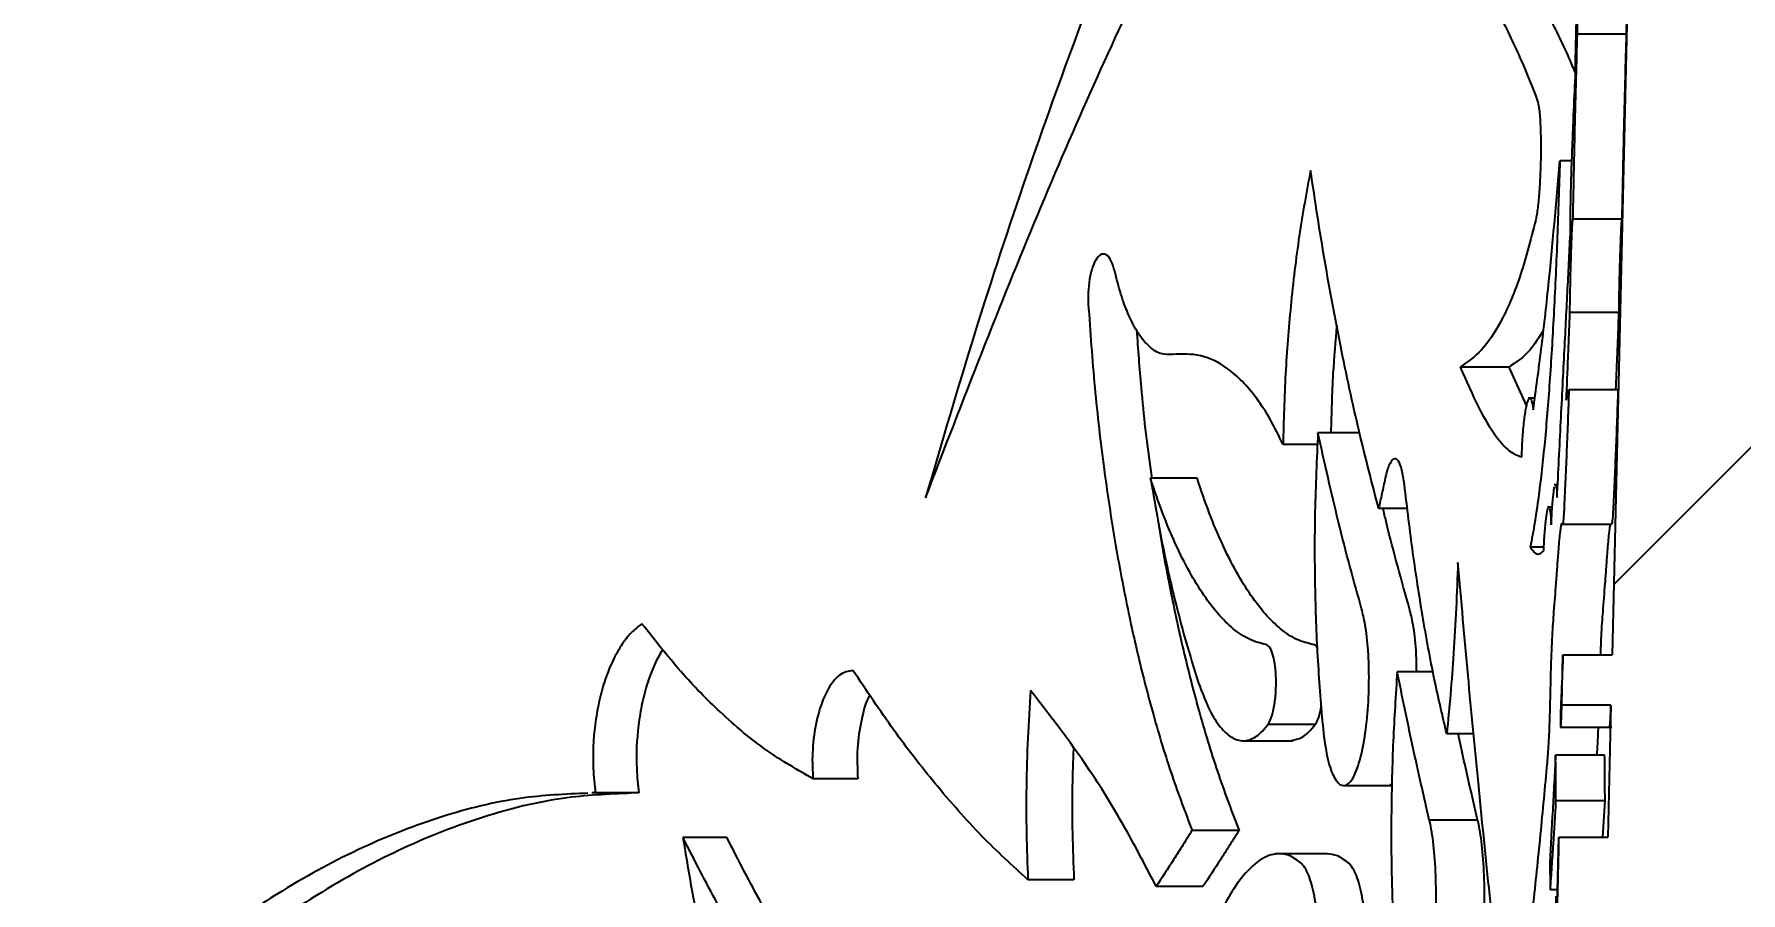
# Model space of a CAD drawing. Header units: millimetres. Extents: x 8 to 871, y 8 to 585.
# Drawn here: x 381.92 to 388.88, y 292.81 to 296.31 of the extents above; entities that cross this region are included whole.
import ezdxf

# ---------------------------------------------------------------- set-up
doc = ezdxf.new("R2010")
doc.units = ezdxf.units.MM
doc.layers.add('DIMENSIONS', color=2, linetype='Continuous')
doc.layers.add('HATCH', color=3, linetype='Continuous')
doc.layers.add('OUTLINE', color=7, linetype='Continuous', lineweight=25)
doc.styles.add('SLDTEXTSTYLE0', font='TXT', dxfattribs={"width": 0.75})
doc.dimstyles.new('SLDDIMSTYLE3', dxfattribs={"dimtxt": 3.5, "dimasz": 2, "dimexe": 0, "dimexo": 0.0625, "dimgap": 0.875, "dimtad": 1, "dimrnd": 1e-09, "dimzin": 12, "dimdsep": 46, "dimtxsty": 'SLDTEXTSTYLE0', "dimsah": 1, "dimcen": 0.09, "dimadec": 0, "dimazin": 3, "dimtol": 1, "dimtp": 0.05, "dimtm": 0.05, "dimtfac": 1, "dimtofl": 0, "dimtmove": 0, "dimatfit": 3, "dimfxl": 0, "dimfrac": 2, "dimtolj": 1, "dimarcsym": 0})

# ---------------------------------------------------------------- blocks, each defined once
blk = doc.blocks.new('_D_31')
at = {"layer": 'DIMENSIONS'}
for p, q in [((435.5892, 429.8334), (473.7014, 429.8334)), ((471.7014, 429.8334), (471.7014, 187.3352)), ((387.9338, 187.3352), (473.7014, 187.3352))]:
    blk.add_line(p, q, dxfattribs=at)
for points in [[(471.7014, 429.8334), (471.2014, 427.8334), (472.2014, 427.8334)], [(471.7014, 187.3352), (472.2014, 189.3352), (471.2014, 189.3352)]]:
    blk.add_solid(points, dxfattribs=at)
at = {"layer": 'DIMENSIONS', "attachment_point": 1, "rotation": 90, "style": 'SLDTEXTSTYLE0'}
for s, insert, char_height in [('±0,05', (468.2017, 311.0883), 2.5), ('242,5', (467.1897, 298.1605), 3.5)]:
    blk.add_mtext(s, dxfattribs=dict(at, insert=insert, char_height=char_height))

msp = doc.modelspace()

# ---------------------------------------------------------------- hatches: boundary and pattern name
at = {"layer": 'HATCH'}
h = msp.add_hatch(dxfattribs=at)
h.set_pattern_fill('ANSI31', color=256, angle=3e-322, style=0)
edge = h.paths.add_edge_path(flags=0)
edge.add_line((388.32693, 292.58989), (388.31504, 292.07704))
edge.add_line((388.31504, 292.07704), (388.11499, 292.07704))
edge.add_line((388.11499, 292.07704), (388.09674, 291.28966))
edge.add_spline(control_points=[(388.09674, 291.28966), (388.16342, 291.28966), (388.2301, 291.28966), (388.29679, 291.28966)], knot_values=[0.0000271, 0.0000271, 0.0000271, 0.0000271, 0.0002272, 0.0002272, 0.0002272, 0.0002272], weights=[1, 1, 1, 1], degree=3, periodic=0)
edge.add_line((388.29679, 291.28966), (388.20941, 287.51979))
edge.add_spline(control_points=[(388.20941, 287.51979), (388.14272, 287.51979), (388.07604, 287.51979), (388.00935, 287.51979)], knot_values=[0.0000634, 0.0000634, 0.0000634, 0.0000634, 0.0002635, 0.0002635, 0.0002635, 0.0002635], weights=[1, 1, 1, 1], degree=3, periodic=0)
edge.add_line((388.00935, 287.51979), (387.8951, 282.59093))
edge.add_spline(control_points=[(387.8951, 282.59093), (387.96179, 282.59093), (388.02847, 282.59093), (388.09516, 282.59093)], knot_values=[0.0000035, 0.0000035, 0.0000035, 0.0000035, 0.0002035, 0.0002035, 0.0002035, 0.0002035], weights=[1, 1, 1, 1], degree=3, periodic=0)
edge.add_line((388.09516, 282.59093), (388.01693, 279.21584))
edge.add_spline(control_points=[(388.01693, 279.21584), (387.95024, 279.21584), (387.88356, 279.21584), (387.81687, 279.21584)], knot_values=[0.0000781, 0.0000781, 0.0000781, 0.0000781, 0.0002781, 0.0002781, 0.0002781, 0.0002781], weights=[1, 1, 1, 1], degree=3, periodic=0)
edge.add_line((387.81687, 279.21584), (387.74802, 276.24542))
edge.add_line((387.74802, 276.24542), (387.94807, 276.24542))
edge.add_line((387.94807, 276.24542), (387.90636, 274.44593))
edge.add_line((387.90636, 274.44593), (387.70631, 274.44593))
edge.add_line((387.70631, 274.44593), (386.33384, 215.2352))
edge.add_arc((396.33118, 215.00347), 10.00003, 178.672157, 196.096265)
edge.add_line((386.72318, 212.23094), (387.94978, 207.98024))
edge.add_arc((368.73384, 202.4352), 20, 0, 16.096265, ccw=False)
edge.add_line((388.73384, 202.4352), (388.73384, 196.6352))
edge.add_arc((363.80884, 196.6352), 24.925, 338.091875, 360, ccw=False)
edge.add_line((386.93384, 187.3352), (398.95884, 182.95846))
edge.add_line((398.95884, 182.95846), (398.95884, 329.8218))
edge.add_line((398.95884, 329.8218), (398.42307, 332.57812))
edge.add_line((398.42307, 332.57812), (388.34086, 330.53898))
edge.add_arc((366.03384, 326.33342), 22.7, 0, 10.676699, ccw=False)
edge.add_line((388.73384, 326.33342), (388.73384, 318.83342))
edge.add_arc((383.73384, 318.83342), 5, 358.672157, 360, ccw=False)
edge.add_line((388.7325, 318.71755), (388.38532, 303.7398))
edge.add_line((388.38532, 303.7398), (388.58538, 303.7398))
edge.add_line((388.58538, 303.7398), (388.56448, 302.83817))
edge.add_line((388.56448, 302.83817), (388.36442, 302.83817))
edge.add_line((388.36442, 302.83817), (388.33309, 301.48648))
edge.add_spline(control_points=[(388.33309, 301.48648), (388.39978, 301.48648), (388.46646, 301.48648), (388.53314, 301.48648)], knot_values=[0.0000322, 0.0000322, 0.0000322, 0.0000322, 0.0002323, 0.0002323, 0.0002323, 0.0002323], weights=[1, 1, 1, 1], degree=3, periodic=0)
edge.add_line((388.53314, 301.48648), (388.35458, 293.78268))
edge.add_line((388.35458, 293.78268), (388.15452, 293.78268))
edge.add_line((388.15452, 293.78268), (388.14975, 293.57667))
edge.add_line((388.14975, 293.57667), (388.3498, 293.57667))
edge.add_line((388.3498, 293.57667), (388.33735, 293.03935))
edge.add_spline(control_points=[(388.33735, 293.03935), (388.27066, 293.03935), (388.20398, 293.03935), (388.13729, 293.03935)], knot_values=[0.0000086, 0.0000086, 0.0000086, 0.0000086, 0.0002086, 0.0002086, 0.0002086, 0.0002086], weights=[1, 1, 1, 1], degree=3, periodic=0)
edge.add_line((388.13729, 293.03935), (388.12687, 292.58989))
edge.add_line((388.12687, 292.58989), (388.32693, 292.58989))

# ---------------------------------------------------------------- linework, layer by layer
at = {"layer": 'OUTLINE'}
for p, q in [((388.53315, 301.48648), (388.35457, 293.78268)), ((388.4121, 296.3117), (388.21205, 296.3117)), ((388.19087, 295.79497), (388.14164, 295.79497)), ((388.19415, 295.55726), (388.19346, 295.55849)), ((388.39419, 295.55726), (388.19415, 295.55726)), ((388.39419, 295.55726), (388.39344, 295.55652)), ((388.38132, 295.17688), (388.1813, 295.17688)), ((387.93334, 294.95512), (387.73591, 294.95512)), ((387.93334, 294.95512), (388.00596, 294.79636)), ((388.03961, 294.82778), (388.01329, 294.82778)), ((388.37848, 294.86292), (388.17843, 294.86292)), ((387.3255, 294.68698), (387.15606, 294.68698)), ((387.15425, 294.63915), (387.01382, 294.63915)), ((386.66357, 294.50192), (386.47352, 294.50192)), ((388.13289, 294.47454), (388.11892, 294.47454)), ((387.52046, 294.37891), (387.4033, 294.37891)), ((388.11056, 294.38406), (388.09151, 294.38406)), ((388.15183, 294.31664), (388.14913, 294.31721)), ((388.15187, 294.31474), (388.35313, 294.31474)), ((388.3518, 294.31664), (388.34908, 294.31727)), ((388.0711, 294.2218), (388.02073, 294.2218)), ((388.14975, 293.57667), (388.15452, 293.78268)), ((388.15452, 293.78268), (388.35457, 293.78268)), ((387.62476, 293.71364), (387.47891, 293.71364)), ((388.3498, 293.57667), (388.14975, 293.57667)), ((388.3498, 293.57667), (388.33735, 293.03935)), ((387.14507, 293.4982), (386.95206, 293.4982)), ((386.85469, 293.43233), (387.05479, 293.43233)), ((387.79052, 293.46038), (387.68064, 293.46038)), ((388.14376, 293.48769), (388.35313, 293.48769)), ((388.32435, 293.3741), (388.12442, 293.3741)), ((384.21142, 293.22071), (384.19749, 293.21966)), ((384.38831, 293.22071), (384.21142, 293.22071)), ((384.38831, 293.22071), (384.37429, 293.21965)), ((385.28107, 293.27744), (385.09897, 293.27744)), ((387.25948, 293.24951), (387.45573, 293.24951)), ((387.44975, 293.25364), (387.45565, 293.25517)), ((388.32592, 293.18728), (388.12596, 293.18728)), ((388.31708, 293.03935), (388.32592, 293.18728)), ((387.80679, 293.10886), (387.60985, 293.10886)), ((384.74766, 293.03809), (384.56865, 293.03809)), ((386.83444, 293.06693), (386.6432, 293.06693)), ((388.12687, 292.58989), (388.13729, 293.03935)), ((388.13729, 293.03935), (388.13688, 293.02303)), ((388.13729, 293.03935), (388.33735, 293.03935)), ((387.19326, 292.97186), (386.9986, 292.97186)), ((386.16172, 292.86606), (385.97439, 292.86606)), ((386.68748, 292.83825), (386.49707, 292.83825)), ((388.13219, 292.82538), (388.10316, 292.82538))]:
    msp.add_line(p, q, dxfattribs=at)
for points, knots in [([(385.55721, 294.4223), (385.63354, 294.62047), (385.78621, 295.01689), (386.01422, 295.58118), (386.24497, 296.11558), (386.47645, 296.612), (386.70438, 297.07446), (386.92162, 297.48923), (387.12582, 297.85764), (387.31573, 298.18154), (387.49428, 298.46781), (387.65894, 298.71426), (387.80803, 298.91918), (387.93402, 299.07613), (388.03938, 299.18413), (388.09291, 299.22734), (388.11971, 299.24897)], [0, 0, 0, 0, 0.0715752, 0.1431745, 0.2146914, 0.2883775, 0.3621317, 0.4358172, 0.5065873, 0.5774165, 0.6481855, 0.7212036, 0.7942863, 0.8673048, 0.9335616, 1, 1, 1, 1]), ([(387.3794, 298.96118), (387.3426, 298.89323), (387.269, 298.75735), (387.15184, 298.54284), (387.0314, 298.30681), (386.9078, 298.05215), (386.78159, 297.78209), (386.65308, 297.4962), (386.52281, 297.19365), (386.3641, 296.80826), (386.17758, 296.32813), (385.96503, 295.73458), (385.75602, 295.10197), (385.62348, 294.64886), (385.55721, 294.4223)], [0, 0, 0, 0, 0.0683546, 0.1366966, 0.2053665, 0.2740419, 0.3424367, 0.4108306, 0.4796662, 0.5485021, 0.6603277, 0.7721515, 0.8860746, 1, 1, 1, 1]), ([(388.20484, 296.13784), (388.20521, 296.16562), (388.20596, 296.22121), (388.20802, 296.31847), (388.21055, 296.4113), (388.21323, 296.49104), (388.2158, 296.55412), (388.21697, 296.57382), (388.21758, 296.58396)], [0, 0, 0, 0, 0.1676829, 0.3355805, 0.4983414, 0.6584236, 0.824167, 1, 1, 1, 1]), ([(388.21873, 296.58785), (388.21825, 296.57255), (388.21728, 296.54191), (388.21555, 296.47846), (388.21399, 296.4128), (388.2128, 296.35519), (388.21228, 296.32496), (388.21205, 296.3117)], [0, 0, 0, 0, 0.2196607, 0.4399606, 0.6453849, 0.844473, 1, 1, 1, 1]), ([(388.41878, 296.58785), (388.41829, 296.57258), (388.41733, 296.54198), (388.4156, 296.47855), (388.41404, 296.41301), (388.41285, 296.35537), (388.41233, 296.32511), (388.4121, 296.3117)], [0, 0, 0, 0, 0.2198483, 0.440376, 0.644996, 0.8427, 1, 1, 1, 1]), ([(387.89658, 296.38916), (387.91207, 296.35799), (387.94305, 296.29564), (387.99619, 296.1795), (388.02888, 296.09642), (388.04988, 296.04306)], [0, 0, 0, 0, 0.2634446, 0.5268897, 1, 1, 1, 1]), ([(388.09476, 296.38916), (388.11021, 296.35818), (388.1411, 296.29622), (388.17848, 296.21635), (388.1977, 296.1685), (388.20502, 296.15027)], [0, 0, 0, 0, 0.3823678, 0.764737, 1, 1, 1, 1]), ([(388.21205, 296.3117), (388.21043, 296.25337), (388.20768, 296.15388), (388.20368, 295.9979), (388.20026, 295.85397), (388.19699, 295.70336), (388.1951, 295.60653), (388.19415, 295.55726)], [0, 0, 0, 0, 0.2490291, 0.4247364, 0.6055532, 0.7992661, 1, 1, 1, 1]), ([(388.4121, 296.3117), (388.41048, 296.25344), (388.40771, 296.15368), (388.40373, 295.99819), (388.40041, 295.85902), (388.39741, 295.72065), (388.3954, 295.62055), (388.39439, 295.56763), (388.39419, 295.55726)], [0, 0, 0, 0, 0.248897, 0.4261293, 0.603344, 0.7801022, 0.9568742, 1, 1, 1, 1]), ([(388.18925, 295.75121), (388.19071, 295.79128), (388.19362, 295.87142), (388.1991, 296.00739), (388.20261, 296.08725), (388.20484, 296.13784)], [0, 0, 0, 0, 0.2682246, 0.5364878, 1, 1, 1, 1]), ([(388.04988, 296.04306), (388.05259, 296.03203), (388.05801, 296.00993), (388.06293, 295.94086), (388.06467, 295.85688), (388.06332, 295.76919), (388.05948, 295.68724), (388.05353, 295.61617), (388.0478, 295.575), (388.04429, 295.55858), (388.04354, 295.55508)], [0, 0, 0, 0, 0.1512191, 0.3028016, 0.4440126, 0.574478, 0.7011071, 0.8285597, 0.9634616, 1, 1, 1, 1]), ([(388.14164, 295.79497), (388.13837, 295.69045), (388.13181, 295.48139), (388.11816, 295.18271), (388.10163, 294.90638), (388.08173, 294.65626), (388.05815, 294.44051), (388.0371, 294.30173), (388.02395, 294.23749), (388.02073, 294.2218)], [0, 0, 0, 0, 0.1565961, 0.3132033, 0.4696108, 0.626056, 0.7869926, 0.9479722, 1, 1, 1, 1]), ([(388.03337, 294.78049), (388.04449, 294.86232), (388.06673, 295.02597), (388.10425, 295.35782), (388.12696, 295.62334), (388.14164, 295.79497)], [0, 0, 0, 0, 0.26121643, 0.52243364, 1, 1, 1, 1]), ([(387.12569, 295.75668), (387.10968, 295.66928), (387.07784, 295.49538), (387.04436, 295.21295), (387.02142, 294.92602), (387.01637, 294.73557), (387.01382, 294.63915)], [0, 0, 0, 0, 0.2614003, 0.520106, 0.7570568, 1, 1, 1, 1]), ([(387.4033, 294.37891), (387.37651, 294.4815), (387.32293, 294.68668), (387.24938, 295.02838), (387.18254, 295.38337), (387.14468, 295.63194), (387.12569, 295.75668)], [0, 0, 0, 0, 0.26390785, 0.52782743, 0.76303431, 1, 1, 1, 1]), ([(388.18516, 295.50913), (388.18512, 295.52541), (388.18502, 295.55802), (388.18585, 295.62428), (388.18732, 295.69195), (388.18862, 295.73195), (388.18925, 295.75121)], [0, 0, 0, 0, 0.2646194, 0.5301656, 0.7737841, 1, 1, 1, 1]), ([(388.04354, 295.55508), (388.02222, 295.47256), (387.97957, 295.30751), (387.90443, 295.13757), (387.82396, 295.01594), (387.76532, 294.97543), (387.73591, 294.95512)], [0, 0, 0, 0, 0.2670894, 0.5341738, 0.7663494, 1, 1, 1, 1]), ([(388.13032, 294.4234), (388.13551, 294.52732), (388.14589, 294.73515), (388.1605, 295.01773), (388.17388, 295.27777), (388.1814, 295.43187), (388.18516, 295.50913)], [0, 0, 0, 0, 0.2618015, 0.5236075, 0.7611687, 1, 1, 1, 1]), ([(388.19311, 295.55914), (388.19248, 295.55096), (388.19125, 295.53475), (388.18852, 295.47219), (388.18582, 295.39282), (388.18355, 295.3073), (388.18206, 295.23302), (388.18151, 295.19278), (388.1813, 295.17688)], [0, 0, 0, 0, 0.196708, 0.3894061, 0.5661741, 0.7314482, 0.8939134, 1, 1, 1, 1]), ([(388.39284, 295.55594), (388.39216, 295.5457), (388.39082, 295.52557), (388.388, 295.45805), (388.38536, 295.37637), (388.38319, 295.29084), (388.38192, 295.22314), (388.38147, 295.18808), (388.38132, 295.17688)], [0, 0, 0, 0, 0.2059193, 0.4047994, 0.5850753, 0.7547444, 0.9217257, 1, 1, 1, 1]), ([(386.32767, 295.34633), (386.32333, 295.36102), (386.31467, 295.39039), (386.29595, 295.41369), (386.27537, 295.41806), (386.25471, 295.40092), (386.23695, 295.36493), (386.2247, 295.31536), (386.21887, 295.26219), (386.21974, 295.22845), (386.22013, 295.21319)], [0, 0, 0, 0, 0.1298648, 0.2596164, 0.3926126, 0.5260139, 0.6579232, 0.7831267, 0.9019166, 1, 1, 1, 1]), ([(386.56313, 295.00655), (386.54735, 295.00584), (386.51535, 295.0044), (386.46813, 295.0352), (386.42265, 295.08997), (386.38407, 295.16425), (386.3518, 295.25054), (386.33577, 295.31417), (386.32767, 295.34633)], [0, 0, 0, 0, 0.176203, 0.3574601, 0.5336844, 0.7152724, 0.8561026, 1, 1, 1, 1]), ([(386.22013, 295.21319), (386.22816, 295.0987), (386.24429, 294.86855), (386.28084, 294.55475), (386.32335, 294.2698), (386.37063, 294.0121), (386.42454, 293.76654), (386.48799, 293.52242), (386.56054, 293.28403), (386.61556, 293.13952), (386.6432, 293.06693)], [0, 0, 0, 0, 0.133147, 0.2676515, 0.3807007, 0.4937545, 0.6100342, 0.726318, 0.8625374, 1, 1, 1, 1]), ([(388.1813, 295.17688), (388.18016, 295.14649), (388.17789, 295.08571), (388.17321, 294.9667), (388.16947, 294.87808), (388.16701, 294.81985)], [0, 0, 0, 0, 0.2553616, 0.5107247, 1, 1, 1, 1]), ([(388.38132, 295.17688), (388.38018, 295.14656), (388.3779, 295.08591), (388.37379, 294.98126), (388.37065, 294.90693), (388.36879, 294.86292)], [0, 0, 0, 0, 0.2897639, 0.57953, 1, 1, 1, 1]), ([(386.41692, 295.10656), (386.42266, 295.02814), (386.43682, 294.83445), (386.45919, 294.63303), (386.47718, 294.51457), (386.4791, 294.50192)], [0, 0, 0, 0, 0.37795837, 0.93356492, 1, 1, 1, 1]), ([(387.23258, 295.12578), (387.22687, 295.06029), (387.21433, 294.91639), (387.21071, 294.7679), (387.20874, 294.68698)], [0, 0, 0, 0, 0.4550833, 1, 1, 1, 1]), ([(388.07469, 295.10459), (388.0571, 295.07631), (388.014, 295.00699), (387.96333, 294.97441), (387.93334, 294.95512)], [0, 0, 0, 0, 0.40788799, 1, 1, 1, 1]), ([(387.01382, 294.63915), (386.99681, 294.67404), (386.9627, 294.74401), (386.90712, 294.82887), (386.84842, 294.89894), (386.77331, 294.96331), (386.67924, 295.01098), (386.60202, 295.00804), (386.56313, 295.00655)], [0, 0, 0, 0, 0.13616597, 0.27311919, 0.40928252, 0.54619943, 0.77139358, 1, 1, 1, 1]), ([(387.73591, 294.95512), (387.76095, 294.89742), (387.81102, 294.78203), (387.87738, 294.67425), (387.9365, 294.6064), (387.96976, 294.59472), (387.98645, 294.58885)], [0, 0, 0, 0, 0.2670751, 0.5341487, 0.7663206, 1, 1, 1, 1]), ([(387.98645, 294.58885), (387.98766, 294.61714), (387.99008, 294.67371), (387.99702, 294.74598), (388.00544, 294.79947), (388.01483, 294.82899), (388.02412, 294.82923), (388.03017, 294.80601), (388.03284, 294.78465), (388.03337, 294.78049)], [0, 0, 0, 0, 0.1516067, 0.3031772, 0.4564613, 0.6163208, 0.7849499, 0.958121, 1, 1, 1, 1]), ([(388.17843, 294.86292), (388.17707, 294.82186), (388.17434, 294.73974), (388.16824, 294.58051), (388.16279, 294.46234), (388.15923, 294.38523)], [0, 0, 0, 0, 0.2578827, 0.5157659, 1, 1, 1, 1]), ([(388.16701, 294.81985), (388.16842, 294.82365), (388.17124, 294.83124), (388.17545, 294.8456), (388.17727, 294.85616), (388.17843, 294.86292)], [0, 0, 0, 0, 0.2643934, 0.528787, 1, 1, 1, 1]), ([(388.37848, 294.86292), (388.37712, 294.82199), (388.37439, 294.74013), (388.36829, 294.5809), (388.36281, 294.4626), (388.35923, 294.38523)], [0, 0, 0, 0, 0.25706635, 0.51413193, 1, 1, 1, 1]), ([(387.15606, 294.68698), (387.15111, 294.57989), (387.14122, 294.3657), (387.14239, 294.05232), (387.15335, 293.75284), (387.16893, 293.57069), (387.1768, 293.47865)], [0, 0, 0, 0, 0.2591486, 0.5183328, 0.7566, 1, 1, 1, 1]), ([(387.33396, 293.97027), (387.31797, 294.02713), (387.28599, 294.14085), (387.22583, 294.37428), (387.1834, 294.56443), (387.15606, 294.68698)], [0, 0, 0, 0, 0.2622499, 0.5245011, 1, 1, 1, 1]), ([(387.50821, 294.47628), (387.50509, 294.49738), (387.49884, 294.53959), (387.48417, 294.57537), (387.46728, 294.5857), (387.44953, 294.56724), (387.43707, 294.53291), (387.43125, 294.50748), (387.43009, 294.5024)], [0, 0, 0, 0, 0.1871562, 0.3742527, 0.5632072, 0.7576262, 0.9516601, 1, 1, 1, 1]), ([(386.47352, 294.50192), (386.48761, 294.41954), (386.5158, 294.25479), (386.56454, 294.03578), (386.61575, 293.83823), (386.6517, 293.72457), (386.66973, 293.66755)], [0, 0, 0, 0, 0.2639966, 0.5280013, 0.7632149, 1, 1, 1, 1]), ([(386.94385, 293.82445), (386.92165, 293.82991), (386.87708, 293.84086), (386.81207, 293.88468), (386.74987, 293.9458), (386.69047, 294.02303), (386.63172, 294.11854), (386.57536, 294.23135), (386.52211, 294.35821), (386.48975, 294.4539), (386.47352, 294.50192)], [0, 0, 0, 0, 0.1357975, 0.2727438, 0.3934438, 0.5141477, 0.6384126, 0.7626668, 0.8808979, 1, 1, 1, 1]), ([(387.13676, 293.82445), (387.11457, 293.82986), (387.07, 293.84072), (387.00478, 293.88422), (386.94215, 293.94517), (386.8821, 294.02266), (386.82268, 294.11863), (386.76585, 294.23178), (386.7123, 294.35867), (386.67985, 294.45405), (386.66357, 294.50192)], [0, 0, 0, 0, 0.13513022, 0.27137876, 0.39269062, 0.51400564, 0.63890584, 0.76379447, 0.88146883, 1, 1, 1, 1]), ([(387.43009, 294.5024), (387.42781, 294.49184), (387.42325, 294.4707), (387.41434, 294.42953), (387.40767, 294.39894), (387.4033, 294.37891)], [0, 0, 0, 0, 0.2567826, 0.5135662, 1, 1, 1, 1]), ([(387.68064, 293.46038), (387.66362, 293.53277), (387.62957, 293.67756), (387.58344, 293.92876), (387.54221, 294.19369), (387.51959, 294.38177), (387.50821, 294.47628)], [0, 0, 0, 0, 0.2659906, 0.5320012, 0.7648275, 1, 1, 1, 1]), ([(388.10643, 294.3123), (388.10772, 294.33703), (388.1103, 294.38647), (388.11535, 294.442), (388.11864, 294.45927), (388.12029, 294.46797)], [0, 0, 0, 0, 0.3318759, 0.6636244, 1, 1, 1, 1]), ([(388.12383, 294.47187), (388.12423, 294.47251), (388.12628, 294.47577), (388.12852, 294.45728), (388.12984, 294.43239), (388.13032, 294.4234)], [0, 0, 0, 0, 0.13450822, 0.68738845, 1, 1, 1, 1]), ([(387.52916, 293.97027), (387.51315, 294.02716), (387.48114, 294.14095), (387.44491, 294.27648), (387.42556, 294.36094), (387.42144, 294.37891)], [0, 0, 0, 0, 0.4404622, 0.8809285, 1, 1, 1, 1]), ([(388.07596, 294.20623), (388.07728, 294.23155), (388.07991, 294.28217), (388.08552, 294.3402), (388.09155, 294.3773), (388.09754, 294.38875), (388.10271, 294.37127), (388.10538, 294.3382), (388.10632, 294.31508), (388.10643, 294.3123)], [0, 0, 0, 0, 0.1554233, 0.3107652, 0.4688329, 0.6333879, 0.8045573, 0.9765518, 1, 1, 1, 1]), ([(388.15923, 294.38523), (388.15851, 294.37189), (388.15679, 294.34002), (388.15466, 294.31662), (388.15347, 294.3173), (388.15315, 294.31749)], [0, 0, 0, 0, 0.3436676, 0.8215658, 1, 1, 1, 1]), ([(388.35923, 294.38523), (388.35851, 294.37194), (388.35678, 294.34), (388.35465, 294.3166), (388.35345, 294.31729), (388.35313, 294.31748)], [0, 0, 0, 0, 0.3419695, 0.8219835, 1, 1, 1, 1]), ([(386.50831, 294.30766), (386.51003, 294.29606), (386.52501, 294.19526), (386.56024, 294.01457), (386.61371, 293.76876), (386.67765, 293.5247), (386.75079, 293.28527), (386.80647, 293.13993), (386.83444, 293.06693)], [0, 0, 0, 0, 0.0230686, 0.2005742, 0.3831362, 0.5657055, 0.7818551, 1, 1, 1, 1]), ([(388.1479, 294.31746), (388.14553, 294.30583), (388.14137, 294.2854), (388.13635, 294.22116), (388.1342, 294.19353)], [0, 0, 0, 0, 0.5699204, 1, 1, 1, 1]), ([(388.34787, 294.31754), (388.34547, 294.30591), (388.34129, 294.28557), (388.33624, 294.22111), (388.33407, 294.19353)], [0, 0, 0, 0, 0.5721884, 1, 1, 1, 1]), ([(388.02073, 294.2218), (388.02596, 294.2142), (388.03641, 294.19901), (388.05522, 294.18784), (388.06789, 294.19907), (388.07596, 294.20623)], [0, 0, 0, 0, 0.2660125, 0.5320281, 1, 1, 1, 1]), ([(388.1342, 294.19353), (388.13274, 294.17331), (388.12984, 294.13288), (388.124, 294.05462), (388.11941, 293.99657), (388.11643, 293.95875)], [0, 0, 0, 0, 0.2583502, 0.5166987, 1, 1, 1, 1]), ([(388.33407, 294.19353), (388.33262, 294.17338), (388.32971, 294.13308), (388.32385, 294.05482), (388.31924, 293.99671), (388.31623, 293.95875)], [0, 0, 0, 0, 0.25748774, 0.51497654, 1, 1, 1, 1]), ([(387.72642, 294.15921), (387.7242, 294.09682), (387.71975, 293.97205), (387.70929, 293.79241), (387.69652, 293.62057), (387.68595, 293.51395), (387.68064, 293.46038)], [0, 0, 0, 0, 0.2578788, 0.5157805, 0.7566909, 1, 1, 1, 1]), ([(387.90078, 292.37403), (387.88595, 292.51508), (387.8563, 292.79719), (387.81112, 293.2426), (387.76735, 293.69496), (387.74008, 294.00428), (387.72642, 294.15921)], [0, 0, 0, 0, 0.2618811, 0.5237681, 0.7614615, 1, 1, 1, 1]), ([(384.40156, 293.90929), (384.38669, 293.89781), (384.35695, 293.87485), (384.31561, 293.82114), (384.27857, 293.75384), (384.24793, 293.67543), (384.22479, 293.58894), (384.20484, 293.47161), (384.1986, 293.34344), (384.20802, 293.25325), (384.21142, 293.22071)], [0, 0, 0, 0, 0.1159558, 0.2318716, 0.3481919, 0.4644627, 0.5728542, 0.6812254, 0.884971, 1, 1, 1, 1]), ([(385.09897, 293.27744), (385.03571, 293.31341), (384.9092, 293.38535), (384.72854, 293.5367), (384.55854, 293.70945), (384.45399, 293.84254), (384.40156, 293.90929)], [0, 0, 0, 0, 0.2687463, 0.537512, 0.7680621, 1, 1, 1, 1]), ([(387.1768, 293.47865), (387.18186, 293.43946), (387.19197, 293.36112), (387.21848, 293.28296), (387.24996, 293.24384), (387.28424, 293.25287), (387.31662, 293.31135), (387.34272, 293.41203), (387.35941, 293.53921), (387.36564, 293.67447), (387.36184, 293.80134), (387.35061, 293.90301), (387.339, 293.94991), (387.33396, 293.97027)], [0, 0, 0, 0, 0.0927553, 0.1854403, 0.2819739, 0.3829028, 0.4840788, 0.58232, 0.6762109, 0.7648889, 0.850439, 0.9350894, 1, 1, 1, 1]), ([(387.55832, 293.71364), (387.55781, 293.74308), (387.55658, 293.81387), (387.54568, 293.90329), (387.53417, 293.94996), (387.52916, 293.97027)], [0, 0, 0, 0, 0.2867614, 0.6896763, 1, 1, 1, 1]), ([(388.11643, 293.95875), (388.11419, 293.92713), (388.10972, 293.86381), (388.10475, 293.74568), (388.10314, 293.66813), (388.10243, 293.63387)], [0, 0, 0, 0, 0.35755665, 0.7161323, 1, 1, 1, 1]), ([(388.31623, 293.95875), (388.31393, 293.92769), (388.31018, 293.87723), (388.30757, 293.80895), (388.30657, 293.78268)], [0, 0, 0, 0, 0.6153793, 1, 1, 1, 1]), ([(384.48623, 293.80523), (384.47599, 293.78778), (384.45302, 293.74862), (384.42464, 293.67396), (384.40133, 293.58735), (384.38151, 293.46991), (384.37546, 293.34232), (384.38492, 293.25281), (384.38831, 293.22071)], [0, 0, 0, 0, 0.1263119, 0.283593, 0.4293861, 0.5751483, 0.8476487, 1, 1, 1, 1]), ([(386.95206, 293.4982), (386.95811, 293.50929), (386.96943, 293.53001), (386.98058, 293.58548), (386.98582, 293.64252), (386.98551, 293.69863), (386.98075, 293.74873), (386.97122, 293.78935), (386.95874, 293.81787), (386.9487, 293.82231), (386.94385, 293.82445)], [0, 0, 0, 0, 0.1551388, 0.2899078, 0.4134089, 0.5241496, 0.6426957, 0.7560949, 0.8822639, 1, 1, 1, 1]), ([(387.15334, 293.80973), (387.15268, 293.81126), (387.14789, 293.82232), (387.14191, 293.82346), (387.13676, 293.82445)], [0, 0, 0, 0, 0.1381344, 1, 1, 1, 1]), ([(388.15452, 293.78268), (388.15452, 293.78266), (388.15402, 293.77351), (388.15328, 293.74128), (388.15034, 293.68373), (388.14769, 293.62786), (388.14612, 293.59005), (388.14531, 293.56775), (388.14489, 293.55408), (388.14466, 293.5447), (388.14447, 293.53507), (388.14432, 293.52309), (388.14425, 293.5064), (388.14438, 293.49873), (388.14447, 293.49357)], [0, 0, 0, 0, 0.0007393, 0.3007285, 0.5918984, 0.7374285, 0.8103607, 0.8468144, 0.8619322, 0.8743675, 0.886823, 0.9036112, 0.9352287, 1, 1, 1, 1]), ([(385.26109, 293.7191), (385.24256, 293.7156), (385.20547, 293.70861), (385.15476, 293.64202), (385.1171, 293.54415), (385.09685, 293.42865), (385.09435, 293.33696), (385.09809, 293.28869), (385.09897, 293.27744)], [0, 0, 0, 0, 0.2030588, 0.4065041, 0.5982619, 0.7774922, 0.9481603, 1, 1, 1, 1]), ([(385.97439, 292.86606), (385.91167, 292.92314), (385.78621, 293.0373), (385.60305, 293.24536), (385.42753, 293.47053), (385.31664, 293.63614), (385.26109, 293.7191)], [0, 0, 0, 0, 0.2667927, 0.5335917, 0.7663664, 1, 1, 1, 1]), ([(387.47891, 293.71364), (387.47282, 293.61948), (387.46065, 293.43115), (387.45398, 293.14742), (387.45484, 292.87003), (387.46229, 292.69662), (387.46606, 292.60893)], [0, 0, 0, 0, 0.2564176, 0.5128899, 0.7536872, 1, 1, 1, 1]), ([(387.60985, 293.10886), (387.5985, 293.15804), (387.57579, 293.25638), (387.53203, 293.45446), (387.49975, 293.61196), (387.47891, 293.71364)], [0, 0, 0, 0, 0.2616729, 0.5233459, 1, 1, 1, 1]), ([(385.98491, 293.63761), (385.98067, 293.5726), (385.97217, 293.44256), (385.96707, 293.2478), (385.9671, 293.0549), (385.97196, 292.92916), (385.97439, 292.86606)], [0, 0, 0, 0, 0.2533263, 0.5066653, 0.7524501, 1, 1, 1, 1]), ([(386.49707, 292.83825), (386.45624, 292.91683), (386.37458, 293.074), (386.20811, 293.34893), (386.07215, 293.52478), (385.98491, 293.63761)], [0, 0, 0, 0, 0.2637995, 0.52759998, 1, 1, 1, 1]), ([(386.66973, 293.66755), (386.68254, 293.63292), (386.70816, 293.56367), (386.75216, 293.49133), (386.79848, 293.44536), (386.84645, 293.42744), (386.89457, 293.4392), (386.92978, 293.46897), (386.94847, 293.49349), (386.95206, 293.4982)], [0, 0, 0, 0, 0.1592844, 0.3185865, 0.4777231, 0.6368771, 0.7991433, 0.9614062, 1, 1, 1, 1]), ([(388.10243, 293.63387), (388.10163, 293.59684), (388.10002, 293.52278), (388.09537, 293.41871), (388.09138, 293.36687), (388.08944, 293.34172)], [0, 0, 0, 0, 0.3397066, 0.6796029, 1, 1, 1, 1]), ([(385.33025, 293.61826), (385.32999, 293.61788), (385.31451, 293.59504), (385.29461, 293.51892), (385.27533, 293.40063), (385.27913, 293.31919), (385.28107, 293.27744)], [0, 0, 0, 0, 0.0057493, 0.3473894, 0.6654635, 1, 1, 1, 1]), ([(387.14507, 293.4982), (387.15129, 293.50873), (387.16122, 293.52553), (387.16736, 293.55919), (387.16965, 293.57173)], [0, 0, 0, 0, 0.6272704, 1, 1, 1, 1]), ([(388.14503, 293.48885), (388.14506, 293.4885), (388.14557, 293.48374), (388.14699, 293.50746), (388.14837, 293.52521), (388.14926, 293.55826), (388.14975, 293.57667)], [0, 0, 0, 0, 0.0232492, 0.3218737, 0.6223271, 1, 1, 1, 1]), ([(388.34505, 293.48787), (388.3456, 293.49205), (388.34673, 293.50052), (388.3483, 293.52262), (388.34923, 293.55612), (388.3498, 293.57667)], [0, 0, 0, 0, 0.27474392, 0.55528664, 1, 1, 1, 1]), ([(387.04831, 293.43486), (387.06303, 293.43664), (387.09617, 293.44066), (387.12759, 293.47764), (387.14507, 293.4982)], [0, 0, 0, 0, 0.4440015, 1, 1, 1, 1]), ([(387.80679, 293.10886), (387.7954, 293.15799), (387.77264, 293.25626), (387.7463, 293.37291), (387.73145, 293.44418), (387.72807, 293.46038)], [0, 0, 0, 0, 0.4359212, 0.8718425, 1, 1, 1, 1]), ([(388.29778, 293.48769), (388.29688, 293.46484), (388.29517, 293.42154), (388.29264, 293.38932), (388.29145, 293.3741)], [0, 0, 0, 0, 0.5274954, 1, 1, 1, 1]), ([(386.15947, 293.39952), (386.15774, 293.34832), (386.15386, 293.23361), (386.15448, 293.05488), (386.1593, 292.92915), (386.16172, 292.86606)], [0, 0, 0, 0, 0.2865487, 0.6419836, 1, 1, 1, 1]), ([(388.12442, 293.3741), (388.12249, 293.33666), (388.11863, 293.26177), (388.11073, 293.11538), (388.10442, 293.00642), (388.10028, 292.93491)], [0, 0, 0, 0, 0.2557763, 0.5115529, 1, 1, 1, 1]), ([(388.12596, 293.18728), (388.12586, 293.2033), (388.12567, 293.23534), (388.12519, 293.29761), (388.12472, 293.34387), (388.12442, 293.3741)], [0, 0, 0, 0, 0.2572571, 0.5145132, 1, 1, 1, 1]), ([(388.32592, 293.18728), (388.32582, 293.20325), (388.32563, 293.2352), (388.32514, 293.29748), (388.32466, 293.34378), (388.32435, 293.3741)], [0, 0, 0, 0, 0.2565181, 0.5130378, 1, 1, 1, 1]), ([(388.08944, 293.34172), (388.08047, 293.24405), (388.06254, 293.04869), (388.02283, 292.67082), (387.9875, 292.39057), (387.96449, 292.20804)], [0, 0, 0, 0, 0.2585277, 0.5170556, 1, 1, 1, 1]), ([(384.18114, 293.21842), (384.08953, 293.21453), (383.89559, 293.20629), (383.58799, 293.1303), (383.26366, 293.00493), (382.96089, 292.84193), (382.68198, 292.65547), (382.42804, 292.45566), (382.17437, 292.22769), (382.00787, 292.0508), (381.92461, 291.96236)], [0, 0, 0, 0, 0.1289054, 0.2729062, 0.414953, 0.5579848, 0.6675388, 0.7770918, 0.8885463, 1, 1, 1, 1]), ([(384.35794, 293.21841), (384.26521, 293.21447), (384.06901, 293.20614), (383.75787, 293.12934), (383.42995, 293.00269), (383.12487, 292.83857), (382.8449, 292.65184), (382.59126, 292.45263), (382.35663, 292.24378), (382.20872, 292.08799), (382.14405, 292.01988)], [0, 0, 0, 0, 0.1330594, 0.2815634, 0.4279435, 0.5753376, 0.6868844, 0.7984303, 0.9118726, 1, 1, 1, 1]), ([(388.10316, 292.82538), (388.1053, 292.85655), (388.10958, 292.91887), (388.11737, 293.03951), (388.12257, 293.12897), (388.12596, 293.18728)], [0, 0, 0, 0, 0.2583199, 0.5166389, 1, 1, 1, 1]), ([(387.46606, 292.60893), (387.46913, 292.5635), (387.47526, 292.47268), (387.49563, 292.37137), (387.52156, 292.30883), (387.55142, 292.29519), (387.58155, 292.33563), (387.60798, 292.4282), (387.62714, 292.55933), (387.63719, 292.70643), (387.63844, 292.85188), (387.63122, 292.98305), (387.62, 293.06522), (387.61176, 293.10064), (387.60985, 293.10886)], [0, 0, 0, 0, 0.0862992, 0.1725457, 0.2627793, 0.3570057, 0.4525981, 0.5490373, 0.641586, 0.727721, 0.8091002, 0.8910538, 0.9747132, 1, 1, 1, 1]), ([(387.74065, 292.30742), (387.74301, 292.30595), (387.75548, 292.29819), (387.7785, 292.33838), (387.80514, 292.42811), (387.82442, 292.56098), (387.8344, 292.70811), (387.83553, 292.85304), (387.82826, 292.98335), (387.817, 293.06518), (387.80873, 293.10054), (387.80679, 293.10886)], [0, 0, 0, 0, 0.0339633, 0.1788026, 0.3247936, 0.4642292, 0.5932461, 0.7145034, 0.8365202, 0.9615136, 1, 1, 1, 1]), ([(385.21253, 292.074), (385.15226, 292.13999), (385.03172, 292.27199), (384.86361, 292.5088), (384.70815, 292.76249), (384.61524, 292.94603), (384.56865, 293.03809)], [0, 0, 0, 0, 0.2681853, 0.5363897, 0.7674694, 1, 1, 1, 1]), ([(384.56865, 293.03809), (384.58098, 292.96106), (384.60577, 292.80626), (384.65328, 292.59727), (384.70576, 292.40868), (384.76229, 292.23917), (384.82489, 292.07999), (384.89424, 291.93093), (384.96926, 291.79352), (385.02323, 291.71437), (385.05031, 291.67465)], [0, 0, 0, 0, 0.1351905, 0.2717111, 0.388973, 0.5062443, 0.6268626, 0.7474796, 0.8732829, 1, 1, 1, 1]), ([(385.39546, 292.074), (385.33513, 292.13965), (385.21445, 292.27095), (385.04557, 292.50708), (384.88883, 292.76096), (384.79481, 292.94552), (384.74766, 293.03809)], [0, 0, 0, 0, 0.2670465, 0.5341121, 0.7663219, 1, 1, 1, 1]), ([(386.6432, 293.06693), (386.63067, 293.04696), (386.6056, 293.00702), (386.55712, 292.93079), (386.52061, 292.87453), (386.49707, 292.83825)], [0, 0, 0, 0, 0.26201597, 0.52403474, 1, 1, 1, 1]), ([(386.83444, 293.06693), (386.8219, 293.04706), (386.7968, 293.0073), (386.74805, 292.93107), (386.71128, 292.87472), (386.68748, 292.83825)], [0, 0, 0, 0, 0.2607767, 0.521549, 1, 1, 1, 1]), ([(388.13688, 293.02303), (388.1362, 292.99343), (388.13483, 292.93411), (388.13284, 292.84972), (388.13102, 292.77785), (388.12948, 292.72703), (388.12816, 292.70038), (388.12727, 292.70759), (388.12691, 292.743), (388.12716, 292.78316), (388.12726, 292.79945)], [0, 0, 0, 0, 0.12047059, 0.24135613, 0.36059279, 0.48751562, 0.62037167, 0.76049055, 0.90288608, 1, 1, 1, 1]), ([(387.08807, 292.93277), (387.07284, 292.94424), (387.0422, 292.96733), (386.98582, 292.97651), (386.91869, 292.95273), (386.84793, 292.88324), (386.78302, 292.785), (386.74574, 292.70249), (386.72692, 292.66085)], [0, 0, 0, 0, 0.1354983, 0.2726885, 0.4734417, 0.6800258, 0.8385069, 1, 1, 1, 1]), ([(387.28195, 292.93277), (387.26675, 292.94456), (387.2377, 292.9671), (387.20672, 292.96966), (387.19195, 292.97088)], [0, 0, 0, 0, 0.52335048, 1, 1, 1, 1]), ([(388.10028, 292.93491), (388.10054, 292.92547), (388.10107, 292.9066), (388.10205, 292.87009), (388.10272, 292.84302), (388.10316, 292.82538)], [0, 0, 0, 0, 0.25846101, 0.51691994, 1, 1, 1, 1]), ([(387.03955, 292.13777), (387.04704, 292.13783), (387.0623, 292.13793), (387.09007, 292.16591), (387.11981, 292.23214), (387.14503, 292.34705), (387.15887, 292.47967), (387.16117, 292.61381), (387.1529, 292.73709), (387.13486, 292.83971), (387.1119, 292.90507), (387.09473, 292.92502), (387.08807, 292.93277)], [0, 0, 0, 0, 0.0729252, 0.1487702, 0.2748521, 0.3925734, 0.5039002, 0.6097279, 0.7132441, 0.8191709, 0.9297753, 1, 1, 1, 1]), ([(387.23325, 292.13777), (387.24088, 292.13789), (387.25614, 292.13811), (387.28404, 292.16588), (387.31393, 292.23187), (387.33939, 292.34738), (387.35326, 292.48029), (387.3555, 292.61406), (387.34721, 292.73669), (387.3292, 292.83893), (387.30614, 292.9047), (387.28879, 292.92483), (387.28195, 292.93277)], [0, 0, 0, 0, 0.0741357, 0.148237, 0.2754105, 0.393698, 0.5048451, 0.6099338, 0.7125612, 0.8177869, 0.9281433, 1, 1, 1, 1])]:
    msp.add_open_spline(points, degree=3, knots=knots, dxfattribs=at)

# ---------------------------------------------------------------- dimensions: what is measured, and where the dimension line sits
at = {"layer": 'DIMENSIONS'}
dim = msp.add_linear_dim(base=(471.70139, 187.3352), p1=(434.58919, 429.83342), p2=(386.93384, 187.3352), angle=90, dimstyle='SLDDIMSTYLE3', dxfattribs=at)
dim.commit()
dim.dimension.update_dxf_attribs({"geometry": '_D_31', "text_midpoint": (471.70139, 308.58431), "dimtype": 160})

doc.saveas('drawing.dxf')
